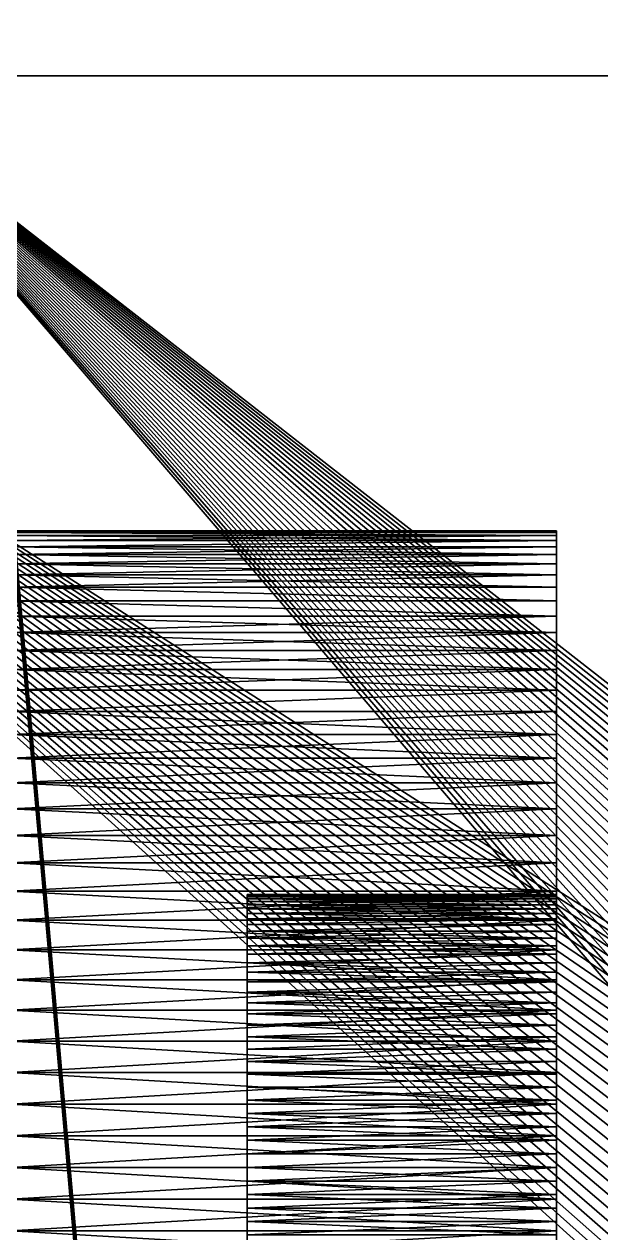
# Model space of a CAD drawing. Header units: millimetres. Extents: x 0 to 520, y -2 to 382.
# Drawn here: x 24.07 to 27.24, y 315.64 to 322.28 of the extents above; entities that cross this region are included whole.
import ezdxf

# ---------------------------------------------------------------- set-up
doc = ezdxf.new("R2010")
doc.units = ezdxf.units.MM

msp = doc.modelspace()

# ---------------------------------------------------------------- linework, layer by layer
at = {"layer": 'BRASS', "color": 52}
for points in [[(509.2, 369.2, 103), (10.8, 369.2, 103), (10.8, 10.8, 103)], [(509.2, 369.2, 103), (10.8, 10.8, 103), (509.2, 10.8, 103)], [(38.264, 311.0606, 86), (20.5, 359.5, 86), (38.3153, 310.9963, 86)], [(38.2095, 311.1223, 86), (20.5, 359.5, 86), (38.264, 311.0606, 86)], [(38.1521, 311.1812, 86), (20.5, 359.5, 86), (38.2095, 311.1223, 86)], [(38.0918, 311.2371, 86), (20.5, 359.5, 86), (38.1521, 311.1812, 86)], [(38.0288, 311.29, 86), (20.5, 359.5, 86), (38.0918, 311.2371, 86)], [(37.9632, 311.3397, 86), (20.5, 359.5, 86), (38.0288, 311.29, 86)], [(37.8952, 311.386, 86), (20.5, 359.5, 86), (37.9632, 311.3397, 86)], [(37.825, 311.4289, 86), (20.5, 359.5, 86), (37.8952, 311.386, 86)], [(37.7527, 311.4683, 86), (20.5, 359.5, 86), (37.825, 311.4289, 86)], [(37.6786, 311.504, 86), (20.5, 359.5, 86), (37.7527, 311.4683, 86)], [(37.6028, 311.5359, 86), (20.5, 359.5, 86), (37.6786, 311.504, 86)], [(37.5255, 311.5641, 86), (20.5, 359.5, 86), (37.6028, 311.5359, 86)], [(35.3827, 190.3269, 86), (20.5, 359.5, 86), (35.3827, 309.6731, 86)], [(37.4469, 311.5883, 86), (20.5, 359.5, 86), (37.5255, 311.5641, 86)], [(37.3672, 311.6086, 86), (20.5, 359.5, 86), (37.4469, 311.5883, 86)], [(37.2865, 311.6249, 86), (20.5, 359.5, 86), (37.3672, 311.6086, 86)], [(37.2052, 311.6372, 86), (20.5, 359.5, 86), (37.2865, 311.6249, 86)], [(37.1233, 311.6454, 86), (20.5, 359.5, 86), (37.2052, 311.6372, 86)], [(37.0411, 311.6495, 86), (20.5, 359.5, 86), (37.1233, 311.6454, 86)], [(36.9589, 311.6495, 86), (20.5, 359.5, 86), (37.0411, 311.6495, 86)], [(36.8767, 311.6454, 86), (20.5, 359.5, 86), (36.9589, 311.6495, 86)], [(36.7948, 311.6372, 86), (20.5, 359.5, 86), (36.8767, 311.6454, 86)], [(35.3684, 190.2459, 86), (20.5, 359.5, 86), (35.3827, 190.3269, 86)], [(36.7135, 311.6249, 86), (20.5, 359.5, 86), (36.7948, 311.6372, 86)], [(35.3582, 190.1643, 86), (20.5, 359.5, 86), (35.3684, 190.2459, 86)], [(36.6328, 311.6086, 86), (20.5, 359.5, 86), (36.7135, 311.6249, 86)], [(35.3521, 190.0822, 86), (20.5, 359.5, 86), (35.3582, 190.1643, 86)], [(36.5531, 311.5883, 86), (20.5, 359.5, 86), (36.6328, 311.6086, 86)], [(36.4745, 311.5641, 86), (20.5, 359.5, 86), (36.5531, 311.5883, 86)], [(36.3972, 311.5359, 86), (20.5, 359.5, 86), (36.4745, 311.5641, 86)], [(36.3214, 311.504, 86), (20.5, 359.5, 86), (36.3972, 311.5359, 86)], [(36.2473, 311.4683, 86), (20.5, 359.5, 86), (36.3214, 311.504, 86)], [(36.175, 311.4289, 86), (20.5, 359.5, 86), (36.2473, 311.4683, 86)], [(36.1048, 311.386, 86), (20.5, 359.5, 86), (36.175, 311.4289, 86)], [(36.0368, 311.3397, 86), (20.5, 359.5, 86), (36.1048, 311.386, 86)], [(35.9712, 311.29, 86), (20.5, 359.5, 86), (36.0368, 311.3397, 86)], [(35.9082, 311.2371, 86), (20.5, 359.5, 86), (35.9712, 311.29, 86)], [(35.8479, 311.1812, 86), (20.5, 359.5, 86), (35.9082, 311.2371, 86)], [(35.7905, 311.1223, 86), (20.5, 359.5, 86), (35.8479, 311.1812, 86)], [(35.736, 311.0606, 86), (20.5, 359.5, 86), (35.7905, 311.1223, 86)], [(35.6847, 310.9963, 86), (20.5, 359.5, 86), (35.736, 311.0606, 86)], [(35.6367, 310.9295, 86), (20.5, 359.5, 86), (35.6847, 310.9963, 86)], [(35.5921, 310.8604, 86), (20.5, 359.5, 86), (35.6367, 310.9295, 86)], [(35.5509, 310.7891, 86), (20.5, 359.5, 86), (35.5921, 310.8604, 86)], [(35.5134, 310.7159, 86), (20.5, 359.5, 86), (35.5509, 310.7891, 86)], [(35.4796, 310.6409, 86), (20.5, 359.5, 86), (35.5134, 310.7159, 86)], [(35.4495, 310.5643, 86), (20.5, 359.5, 86), (35.4796, 310.6409, 86)], [(35.4233, 310.4863, 86), (20.5, 359.5, 86), (35.4495, 310.5643, 86)], [(35.401, 310.4071, 86), (20.5, 359.5, 86), (35.4233, 310.4863, 86)], [(35.3827, 310.3269, 86), (20.5, 359.5, 86), (35.401, 310.4071, 86)], [(35.3684, 310.2459, 86), (20.5, 359.5, 86), (35.3827, 310.3269, 86)], [(35.3582, 310.1643, 86), (20.5, 359.5, 86), (35.3684, 310.2459, 86)], [(35.3521, 310.0822, 86), (20.5, 359.5, 86), (35.3582, 310.1643, 86)], [(35.35, 310, 86), (20.5, 359.5, 86), (35.3521, 310.0822, 86)], [(35.3521, 309.9178, 86), (20.5, 359.5, 86), (35.35, 310, 86)], [(35.3582, 309.8357, 86), (20.5, 359.5, 86), (35.3521, 309.9178, 86)], [(35.3684, 309.7541, 86), (20.5, 359.5, 86), (35.3582, 309.8357, 86)], [(35.3827, 309.6731, 86), (20.5, 359.5, 86), (35.3684, 309.7541, 86)], [(20.5, 359.5, 86), (183.401, 343.4071, 86), (38.3153, 310.9963, 86)], [(20.5, 20.5, 86), (20.5, 359.5, 86), (35.35, 190, 86)], [(35.35, 190, 86), (20.5, 359.5, 86), (35.3521, 190.0822, 86)]]:
    msp.add_3dface(points, dxfattribs=at)
at = {"layer": 'STEEL', "color": 8}
for points in [[(48, 322, 86), (23, 322, 83), (20, 322, 86)], [(33.2507, 310.0561, 86), (20, 322, 86), (20, 298, 86)], [(33.2563, 310.1681, 86), (20, 322, 86), (33.2507, 310.0561, 86)], [(33.2675, 310.2798, 86), (20, 322, 86), (33.2563, 310.1681, 86)], [(33.2842, 310.3907, 86), (20, 322, 86), (33.2675, 310.2798, 86)], [(33.3064, 310.5007, 86), (20, 322, 86), (33.2842, 310.3907, 86)], [(33.3341, 310.6094, 86), (20, 322, 86), (33.3064, 310.5007, 86)], [(33.3672, 310.7166, 86), (20, 322, 86), (33.3341, 310.6094, 86)], [(33.4055, 310.822, 86), (20, 322, 86), (33.3672, 310.7166, 86)], [(33.4491, 310.9254, 86), (20, 322, 86), (33.4055, 310.822, 86)], [(33.4978, 311.0265, 86), (20, 322, 86), (33.4491, 310.9254, 86)], [(33.5514, 311.125, 86), (20, 322, 86), (33.4978, 311.0265, 86)], [(33.6099, 311.2207, 86), (20, 322, 86), (33.5514, 311.125, 86)], [(33.6731, 311.3134, 86), (20, 322, 86), (33.6099, 311.2207, 86)], [(33.7409, 311.4029, 86), (20, 322, 86), (33.6731, 311.3134, 86)], [(33.813, 311.4888, 86), (20, 322, 86), (33.7409, 311.4029, 86)], [(33.8893, 311.571, 86), (20, 322, 86), (33.813, 311.4888, 86)], [(33.9696, 311.6494, 86), (20, 322, 86), (33.8893, 311.571, 86)], [(34.0537, 311.7236, 86), (20, 322, 86), (33.9696, 311.6494, 86)], [(34.1414, 311.7935, 86), (20, 322, 86), (34.0537, 311.7236, 86)], [(34.2325, 311.859, 86), (20, 322, 86), (34.1414, 311.7935, 86)], [(34.3268, 311.9199, 86), (20, 322, 86), (34.2325, 311.859, 86)], [(34.4239, 311.976, 86), (20, 322, 86), (34.3268, 311.9199, 86)], [(34.5238, 312.0272, 86), (20, 322, 86), (34.4239, 311.976, 86)], [(34.626, 312.0733, 86), (20, 322, 86), (34.5238, 312.0272, 86)], [(34.7305, 312.1143, 86), (20, 322, 86), (34.626, 312.0733, 86)], [(34.8368, 312.15, 86), (20, 322, 86), (34.7305, 312.1143, 86)], [(34.9448, 312.1804, 86), (20, 322, 86), (34.8368, 312.15, 86)], [(35.0542, 312.2054, 86), (20, 322, 86), (34.9448, 312.1804, 86)], [(35.1647, 312.2249, 86), (20, 322, 86), (35.0542, 312.2054, 86)], [(35.276, 312.2388, 86), (20, 322, 86), (35.1647, 312.2249, 86)], [(48, 322, 86), (20, 322, 86), (35.276, 312.2388, 86)], [(48, 322, 86), (48, 322, 83), (23, 322, 83)], [(33.2507, 310.0561, 83), (23, 322, 83), (33.2563, 310.1681, 83)], [(23, 298, 83), (23, 322, 83), (33.2507, 310.0561, 83)], [(33.6099, 311.2207, 83), (23, 322, 83), (33.6731, 311.3134, 83)], [(33.5514, 311.125, 83), (23, 322, 83), (33.6099, 311.2207, 83)], [(33.4978, 311.0265, 83), (23, 322, 83), (33.5514, 311.125, 83)], [(33.4491, 310.9254, 83), (23, 322, 83), (33.4978, 311.0265, 83)], [(33.4055, 310.822, 83), (23, 322, 83), (33.4491, 310.9254, 83)], [(33.3672, 310.7166, 83), (23, 322, 83), (33.4055, 310.822, 83)], [(33.3341, 310.6094, 83), (23, 322, 83), (33.3672, 310.7166, 83)], [(33.3064, 310.5007, 83), (23, 322, 83), (33.3341, 310.6094, 83)], [(33.2842, 310.3907, 83), (23, 322, 83), (33.3064, 310.5007, 83)], [(33.2675, 310.2798, 83), (23, 322, 83), (33.2842, 310.3907, 83)], [(33.2563, 310.1681, 83), (23, 322, 83), (33.2675, 310.2798, 83)], [(23, 322, 83), (33.7409, 311.4029, 83), (33.6731, 311.3134, 83)], [(23, 322, 83), (33.813, 311.4888, 83), (33.7409, 311.4029, 83)], [(23, 322, 83), (33.8893, 311.571, 83), (33.813, 311.4888, 83)], [(23, 322, 83), (33.9696, 311.6494, 83), (33.8893, 311.571, 83)], [(23, 322, 83), (34.0537, 311.7236, 83), (33.9696, 311.6494, 83)], [(23, 322, 83), (34.1414, 311.7935, 83), (34.0537, 311.7236, 83)], [(23, 322, 83), (34.2325, 311.859, 83), (34.1414, 311.7935, 83)], [(23, 322, 83), (34.3268, 311.9199, 83), (34.2325, 311.859, 83)], [(23, 322, 83), (34.4239, 311.976, 83), (34.3268, 311.9199, 83)], [(23, 322, 83), (34.5238, 312.0272, 83), (34.4239, 311.976, 83)], [(23, 322, 83), (34.626, 312.0733, 83), (34.5238, 312.0272, 83)], [(23, 322, 83), (34.7305, 312.1143, 83), (34.626, 312.0733, 83)], [(23, 322, 83), (34.8368, 312.15, 83), (34.7305, 312.1143, 83)], [(23, 322, 83), (34.9448, 312.1804, 83), (34.8368, 312.15, 83)], [(23, 322, 83), (35.0542, 312.2054, 83), (34.9448, 312.1804, 83)], [(23, 322, 83), (35.1647, 312.2249, 83), (35.0542, 312.2054, 83)], [(23, 322, 83), (35.276, 312.2388, 83), (35.1647, 312.2249, 83)], [(23, 322, 83), (35.3878, 312.2472, 83), (35.276, 312.2388, 83)], [(23, 322, 83), (35.5, 312.25, 83), (35.3878, 312.2472, 83)], [(23, 322, 83), (48, 322, 83), (35.5, 312.25, 83)], [(27, 319.4902, 71.7384), (24, 319.4902, 71.7384), (24, 319.4989, 71.9127)], [(27, 319.4989, 71.9127), (27, 319.4902, 71.7384), (24, 319.4989, 71.9127)], [(27, 319.4989, 72.0873), (24, 319.4989, 71.9127), (24, 319.4989, 72.0873)], [(27, 319.4989, 72.0873), (27, 319.4989, 71.9127), (24, 319.4989, 71.9127)], [(27, 319.4902, 72.2616), (24, 319.4989, 72.0873), (24, 319.4902, 72.2616)], [(27, 319.4902, 72.2616), (27, 319.4989, 72.0873), (24, 319.4989, 72.0873)], [(27, 319.4728, 71.5648), (24, 319.4728, 71.5648), (24, 319.4902, 71.7384)], [(27, 319.4902, 71.7384), (27, 319.4728, 71.5648), (24, 319.4902, 71.7384)], [(27, 319.4728, 72.4352), (24, 319.4902, 72.2616), (24, 319.4728, 72.4352)], [(27, 319.4728, 72.4352), (27, 319.4902, 72.2616), (24, 319.4902, 72.2616)], [(27, 317.4995, 71.9626), (27, 319.4902, 71.7384), (27, 319.4989, 71.9127)], [(27, 317.4995, 71.9626), (27, 319.4989, 71.9127), (27, 319.4989, 72.0873)], [(27, 317.4995, 72.0374), (27, 317.4995, 71.9626), (27, 319.4989, 72.0873)], [(27, 317.4958, 72.1121), (27, 317.4995, 72.0374), (27, 319.4989, 72.0873)], [(27, 317.4958, 72.1121), (27, 319.4989, 72.0873), (27, 319.4902, 72.2616)], [(27, 317.4958, 71.8879), (27, 319.4728, 71.5648), (27, 319.4902, 71.7384)], [(27, 317.4995, 71.9626), (27, 317.4958, 71.8879), (27, 319.4902, 71.7384)], [(27, 317.4884, 72.1865), (27, 317.4958, 72.1121), (27, 319.4902, 72.2616)], [(27, 317.4884, 72.1865), (27, 319.4902, 72.2616), (27, 319.4728, 72.4352)], [(27, 319.4728, 71.5648), (24, 319.4468, 71.3922), (24, 319.4728, 71.5648)], [(27, 319.4728, 71.5648), (27, 319.4468, 71.3922), (24, 319.4468, 71.3922)], [(27, 319.4468, 72.6078), (24, 319.4728, 72.4352), (24, 319.4468, 72.6078)], [(27, 319.4468, 72.6078), (27, 319.4728, 72.4352), (24, 319.4728, 72.4352)], [(27, 319.4468, 71.3922), (27, 319.4122, 71.2212), (24, 319.4122, 71.2212)], [(27, 319.4468, 71.3922), (24, 319.4122, 71.2212), (24, 319.4468, 71.3922)], [(27, 319.4468, 72.6078), (24, 319.4468, 72.6078), (24, 319.4122, 72.7788)], [(27, 319.4122, 72.7788), (27, 319.4468, 72.6078), (24, 319.4122, 72.7788)], [(27, 317.4884, 71.8135), (27, 319.4468, 71.3922), (27, 319.4728, 71.5648)], [(27, 317.4958, 71.8879), (27, 317.4884, 71.8135), (27, 319.4728, 71.5648)], [(27, 317.4772, 72.2605), (27, 317.4884, 72.1865), (27, 319.4728, 72.4352)], [(27, 317.4772, 72.2605), (27, 319.4728, 72.4352), (27, 319.4468, 72.6078)], [(27, 317.4624, 71.6662), (27, 319.4122, 71.2212), (27, 319.4468, 71.3922)], [(27, 317.4772, 71.7395), (27, 317.4624, 71.6662), (27, 319.4468, 71.3922)], [(27, 317.4884, 71.8135), (27, 317.4772, 71.7395), (27, 319.4468, 71.3922)], [(27, 317.4624, 72.3338), (27, 317.4772, 72.2605), (27, 319.4468, 72.6078)], [(27, 317.4624, 72.3338), (27, 319.4468, 72.6078), (27, 319.4122, 72.7788)], [(27, 319.4122, 71.2212), (27, 319.3692, 71.0521), (24, 319.3692, 71.0521)], [(27, 319.4122, 71.2212), (24, 319.3692, 71.0521), (24, 319.4122, 71.2212)], [(27, 319.3692, 72.9479), (24, 319.4122, 72.7788), (24, 319.3692, 72.9479)], [(27, 319.3692, 72.9479), (27, 319.4122, 72.7788), (24, 319.4122, 72.7788)], [(27, 319.3692, 71.0521), (27, 319.3177, 70.8853), (24, 319.3177, 70.8853)], [(27, 319.3692, 71.0521), (24, 319.3177, 70.8853), (24, 319.3692, 71.0521)], [(27, 319.3177, 73.1147), (24, 319.3692, 72.9479), (24, 319.3177, 73.1147)], [(27, 319.3177, 73.1147), (27, 319.3692, 72.9479), (24, 319.3692, 72.9479)], [(27, 317.4624, 71.6662), (27, 319.3692, 71.0521), (27, 319.4122, 71.2212)], [(27, 317.4439, 72.4063), (27, 317.4624, 72.3338), (27, 319.4122, 72.7788)], [(27, 317.4439, 72.4063), (27, 319.4122, 72.7788), (27, 319.3692, 72.9479)], [(27, 317.4439, 71.5937), (27, 319.3177, 70.8853), (27, 319.3692, 71.0521)], [(27, 317.4624, 71.6662), (27, 317.4439, 71.5937), (27, 319.3692, 71.0521)], [(27, 317.4219, 72.4777), (27, 319.3692, 72.9479), (27, 319.3177, 73.1147)], [(27, 317.4219, 72.4777), (27, 317.4439, 72.4063), (27, 319.3692, 72.9479)], [(27, 319.3177, 70.8853), (27, 319.2581, 70.7213), (24, 319.2581, 70.7213)], [(27, 319.3177, 70.8853), (24, 319.2581, 70.7213), (24, 319.3177, 70.8853)], [(27, 319.2581, 73.2787), (24, 319.3177, 73.1147), (24, 319.2581, 73.2787)], [(27, 319.2581, 73.2787), (27, 319.3177, 73.1147), (24, 319.3177, 73.1147)], [(27, 317.3963, 71.452), (27, 319.2581, 70.7213), (27, 319.3177, 70.8853)], [(27, 317.4219, 71.5223), (27, 317.3963, 71.452), (27, 319.3177, 70.8853)], [(27, 317.4439, 71.5937), (27, 317.4219, 71.5223), (27, 319.3177, 70.8853)], [(27, 317.3963, 72.548), (27, 319.3177, 73.1147), (27, 319.2581, 73.2787)], [(27, 317.3963, 72.548), (27, 317.4219, 72.4777), (27, 319.3177, 73.1147)], [(27, 319.2581, 70.7213), (24, 319.1903, 70.5605), (24, 319.2581, 70.7213)], [(27, 319.2581, 70.7213), (27, 319.1903, 70.5605), (24, 319.1903, 70.5605)], [(27, 319.1903, 73.4395), (24, 319.2581, 73.2787), (24, 319.1903, 73.4395)], [(27, 319.1903, 73.4395), (27, 319.2581, 73.2787), (24, 319.2581, 73.2787)], [(27, 317.3673, 71.3831), (27, 319.1903, 70.5605), (27, 319.2581, 70.7213)], [(27, 317.3963, 71.452), (27, 317.3673, 71.3831), (27, 319.2581, 70.7213)], [(27, 317.3673, 72.6169), (27, 319.2581, 73.2787), (27, 319.1903, 73.4395)], [(27, 317.3673, 72.6169), (27, 317.3963, 72.548), (27, 319.2581, 73.2787)], [(27, 319.1146, 70.4033), (24, 319.1146, 70.4033), (24, 319.1903, 70.5605)], [(27, 319.1903, 70.5605), (27, 319.1146, 70.4033), (24, 319.1903, 70.5605)], [(27, 319.1146, 73.5967), (24, 319.1903, 73.4395), (24, 319.1146, 73.5967)], [(27, 319.1146, 73.5967), (27, 319.1903, 73.4395), (24, 319.1903, 73.4395)], [(27, 317.3348, 71.3157), (27, 319.1146, 70.4033), (27, 319.1903, 70.5605)], [(27, 317.3673, 71.3831), (27, 317.3348, 71.3157), (27, 319.1903, 70.5605)], [(27, 317.3348, 72.6843), (27, 319.1903, 73.4395), (27, 319.1146, 73.5967)], [(27, 317.3348, 72.6843), (27, 317.3673, 72.6169), (27, 319.1903, 73.4395)], [(27, 319.0311, 70.25), (24, 319.0311, 70.25), (24, 319.1146, 70.4033)], [(27, 319.1146, 70.4033), (27, 319.0311, 70.25), (24, 319.1146, 70.4033)], [(27, 319.0311, 73.75), (24, 319.1146, 73.5967), (24, 319.0311, 73.75)], [(27, 319.0311, 73.75), (27, 319.1146, 73.5967), (24, 319.1146, 73.5967)], [(27, 317.3348, 71.3157), (27, 319.0311, 70.25), (27, 319.1146, 70.4033)], [(27, 317.299, 72.75), (27, 319.1146, 73.5967), (27, 319.0311, 73.75)], [(27, 317.299, 72.75), (27, 317.3348, 72.6843), (27, 319.1146, 73.5967)], [(27, 319.0311, 70.25), (24, 318.9401, 70.1011), (24, 319.0311, 70.25)], [(27, 319.0311, 70.25), (27, 318.9401, 70.1011), (24, 318.9401, 70.1011)], [(27, 318.9401, 73.8989), (24, 319.0311, 73.75), (24, 318.9401, 73.8989)], [(27, 318.9401, 73.8989), (27, 319.0311, 73.75), (24, 319.0311, 73.75)], [(27, 317.26, 71.1862), (27, 318.9401, 70.1011), (27, 319.0311, 70.25)], [(27, 317.299, 71.25), (27, 317.26, 71.1862), (27, 319.0311, 70.25)], [(27, 317.3348, 71.3157), (27, 317.299, 71.25), (27, 319.0311, 70.25)], [(27, 317.26, 72.8138), (27, 319.0311, 73.75), (27, 318.9401, 73.8989)], [(27, 317.26, 72.8138), (27, 317.299, 72.75), (27, 319.0311, 73.75)], [(27, 318.9401, 70.1011), (24, 318.8418, 69.9569), (24, 318.9401, 70.1011)], [(27, 318.9401, 70.1011), (27, 318.8418, 69.9569), (24, 318.8418, 69.9569)], [(27, 318.8418, 74.0431), (24, 318.9401, 73.8989), (24, 318.8418, 74.0431)], [(27, 318.8418, 74.0431), (27, 318.9401, 73.8989), (24, 318.9401, 73.8989)], [(27, 317.26, 71.1862), (27, 318.8418, 69.9569), (27, 318.9401, 70.1011)], [(27, 317.2179, 72.8756), (27, 318.9401, 73.8989), (27, 318.8418, 74.0431)], [(27, 317.2179, 72.8756), (27, 317.26, 72.8138), (27, 318.9401, 73.8989)], [(27, 318.7364, 69.8178), (24, 318.7364, 69.8178), (24, 318.8418, 69.9569)], [(27, 318.8418, 69.9569), (27, 318.7364, 69.8178), (24, 318.8418, 69.9569)], [(27, 318.8418, 74.0431), (24, 318.8418, 74.0431), (24, 318.7364, 74.1822)], [(27, 318.7364, 74.1822), (27, 318.8418, 74.0431), (24, 318.7364, 74.1822)], [(27, 317.1727, 71.0648), (27, 318.7364, 69.8178), (27, 318.8418, 69.9569)], [(27, 317.2179, 71.1244), (27, 317.1727, 71.0648), (27, 318.8418, 69.9569)], [(27, 317.26, 71.1862), (27, 317.2179, 71.1244), (27, 318.8418, 69.9569)], [(27, 317.1727, 72.9352), (27, 318.8418, 74.0431), (27, 318.7364, 74.1822)], [(27, 317.1727, 72.9352), (27, 317.2179, 72.8756), (27, 318.8418, 74.0431)], [(27, 318.7364, 69.8178), (24, 318.6242, 69.6841), (24, 318.7364, 69.8178)], [(27, 318.7364, 69.8178), (27, 318.6242, 69.6841), (24, 318.6242, 69.6841)], [(27, 318.6242, 74.3159), (24, 318.7364, 74.1822), (24, 318.6242, 74.3159)], [(27, 318.6242, 74.3159), (27, 318.7364, 74.1822), (24, 318.7364, 74.1822)], [(27, 317.1727, 71.0648), (27, 318.6242, 69.6841), (27, 318.7364, 69.8178)], [(27, 317.1247, 72.9925), (27, 318.7364, 74.1822), (27, 318.6242, 74.3159)], [(27, 317.1247, 72.9925), (27, 317.1727, 72.9352), (27, 318.7364, 74.1822)], [(27, 318.6242, 69.6841), (24, 318.5055, 69.5562), (24, 318.6242, 69.6841)], [(27, 318.6242, 69.6841), (27, 318.5055, 69.5562), (24, 318.5055, 69.5562)], [(27, 318.6242, 74.3159), (24, 318.6242, 74.3159), (24, 318.5055, 74.4438)], [(27, 318.5055, 74.4438), (27, 318.6242, 74.3159), (24, 318.5055, 74.4438)], [(27, 317.0738, 70.9526), (27, 318.5055, 69.5562), (27, 318.6242, 69.6841)], [(27, 317.1247, 71.0075), (27, 317.0738, 70.9526), (27, 318.6242, 69.6841)], [(27, 317.1727, 71.0648), (27, 317.1247, 71.0075), (27, 318.6242, 69.6841)], [(27, 317.0738, 73.0474), (27, 318.6242, 74.3159), (27, 318.5055, 74.4438)], [(27, 317.0738, 73.0474), (27, 317.1247, 72.9925), (27, 318.6242, 74.3159)], [(27, 318.5055, 69.5562), (24, 318.3806, 69.4343), (24, 318.5055, 69.5562)], [(27, 318.5055, 69.5562), (27, 318.3806, 69.4343), (24, 318.3806, 69.4343)], [(27, 318.3806, 74.5657), (24, 318.5055, 74.4438), (24, 318.3806, 74.5657)], [(27, 318.3806, 74.5657), (27, 318.5055, 74.4438), (24, 318.5055, 74.4438)], [(27, 317.0203, 70.9004), (27, 318.5055, 69.5562), (27, 317.0738, 70.9526)], [(27, 317.0203, 70.9004), (27, 318.3806, 69.4343), (27, 318.5055, 69.5562)], [(27, 317.0203, 73.0996), (27, 317.0738, 73.0474), (27, 318.5055, 74.4438)], [(27, 318.3806, 74.5657), (27, 317.0203, 73.0996), (27, 318.5055, 74.4438)], [(27, 318.3806, 69.4343), (24, 318.2498, 69.3188), (24, 318.3806, 69.4343)], [(27, 318.3806, 69.4343), (27, 318.2498, 69.3188), (24, 318.2498, 69.3188)], [(27, 318.2498, 74.6812), (27, 318.3806, 74.5657), (24, 318.3806, 74.5657)], [(27, 318.2498, 74.6812), (24, 318.3806, 74.5657), (24, 318.2498, 74.6812)], [(27, 316.9642, 70.8509), (27, 318.3806, 69.4343), (27, 317.0203, 70.9004)], [(27, 316.9642, 70.8509), (27, 318.2498, 69.3188), (27, 318.3806, 69.4343)], [(27, 318.3806, 74.5657), (27, 316.9642, 73.1491), (27, 317.0203, 73.0996)], [(27, 318.2498, 74.6812), (27, 316.9642, 73.1491), (27, 318.3806, 74.5657)], [(27, 318.2498, 69.3188), (24, 318.1133, 69.21), (24, 318.2498, 69.3188)], [(27, 318.2498, 69.3188), (27, 318.1133, 69.21), (24, 318.1133, 69.21)], [(27, 318.1133, 74.79), (27, 318.2498, 74.6812), (24, 318.2498, 74.6812)], [(27, 318.1133, 74.79), (24, 318.2498, 74.6812), (24, 318.1133, 74.79)], [(27, 316.9057, 70.8043), (27, 318.2498, 69.3188), (27, 316.9642, 70.8509)], [(27, 316.9057, 70.8043), (27, 318.1133, 69.21), (27, 318.2498, 69.3188)], [(27, 318.1133, 74.79), (27, 316.9642, 73.1491), (27, 318.2498, 74.6812)], [(27, 318.1133, 69.21), (24, 317.9716, 69.1082), (24, 318.1133, 69.21)], [(27, 318.1133, 69.21), (27, 317.9716, 69.1082), (24, 317.9716, 69.1082)], [(27, 317.9716, 74.8918), (27, 318.1133, 74.79), (24, 318.1133, 74.79)], [(27, 317.9716, 74.8918), (24, 318.1133, 74.79), (24, 317.9716, 74.8918)], [(27, 316.845, 70.7606), (27, 318.1133, 69.21), (27, 316.9057, 70.8043)], [(27, 316.845, 70.7606), (27, 317.9716, 69.1082), (27, 318.1133, 69.21)], [(27, 318.1133, 74.79), (27, 316.9057, 73.1957), (27, 316.9642, 73.1491)], [(27, 318.1133, 74.79), (27, 316.845, 73.2394), (27, 316.9057, 73.1957)], [(27, 317.9716, 74.8918), (27, 316.845, 73.2394), (27, 318.1133, 74.79)], [(27, 317.9716, 69.1082), (24, 317.825, 69.0135), (24, 317.9716, 69.1082)], [(27, 317.9716, 69.1082), (27, 317.825, 69.0135), (24, 317.825, 69.0135)], [(27, 317.825, 74.9865), (27, 317.9716, 74.8918), (24, 317.9716, 74.8918)], [(27, 317.825, 74.9865), (24, 317.9716, 74.8918), (24, 317.825, 74.9865)], [(27, 316.7822, 70.7201), (27, 317.9716, 69.1082), (27, 316.845, 70.7606)], [(27, 316.7822, 70.7201), (27, 317.825, 69.0135), (27, 317.9716, 69.1082)], [(27, 317.825, 74.9865), (27, 316.845, 73.2394), (27, 317.9716, 74.8918)], [(27, 317.825, 69.0135), (27, 317.6739, 68.9262), (24, 317.6739, 68.9262)], [(27, 317.825, 69.0135), (24, 317.6739, 68.9262), (24, 317.825, 69.0135)], [(27, 317.6739, 75.0738), (27, 317.825, 74.9865), (24, 317.825, 74.9865)], [(27, 317.6739, 75.0738), (24, 317.825, 74.9865), (24, 317.6739, 75.0738)], [(27, 316.7174, 70.6827), (27, 317.825, 69.0135), (27, 316.7822, 70.7201)], [(27, 316.7174, 70.6827), (27, 317.6739, 68.9262), (27, 317.825, 69.0135)], [(27, 317.825, 74.9865), (27, 316.7822, 73.2799), (27, 316.845, 73.2394)], [(27, 317.6739, 75.0738), (27, 316.7822, 73.2799), (27, 317.825, 74.9865)], [(27, 317.6739, 68.9262), (27, 317.5186, 68.8466), (24, 317.5186, 68.8466)], [(27, 317.6739, 68.9262), (24, 317.5186, 68.8466), (24, 317.6739, 68.9262)], [(27, 317.5186, 75.1534), (27, 317.6739, 75.0738), (24, 317.6739, 75.0738)], [(27, 317.5186, 75.1534), (24, 317.6739, 75.0738), (24, 317.5186, 75.1534)], [(27, 316.6508, 70.6485), (27, 317.6739, 68.9262), (27, 316.7174, 70.6827)], [(27, 316.6508, 70.6485), (27, 317.5186, 68.8466), (27, 317.6739, 68.9262)], [(27, 317.6739, 75.0738), (27, 316.7174, 73.3173), (27, 316.7822, 73.2799)], [(27, 317.5186, 75.1534), (27, 316.7174, 73.3173), (27, 317.6739, 75.0738)], [(27, 317.5186, 68.8466), (27, 317.3595, 68.7748), (24, 317.3595, 68.7748)], [(27, 317.5186, 68.8466), (24, 317.3595, 68.7748), (24, 317.5186, 68.8466)], [(27, 317.3595, 75.2252), (27, 317.5186, 75.1534), (24, 317.5186, 75.1534)], [(27, 317.3595, 75.2252), (24, 317.5186, 75.1534), (24, 317.3595, 75.2252)], [(25.3, 317.4958, 71.8879), (27, 317.4995, 71.9626), (25.3, 317.4995, 71.9626)], [(27, 317.4958, 71.8879), (27, 317.4995, 71.9626), (25.3, 317.4958, 71.8879)], [(25.3, 317.4995, 71.9626), (27, 317.4995, 72.0374), (25.3, 317.4995, 72.0374)], [(27, 317.4995, 71.9626), (27, 317.4995, 72.0374), (25.3, 317.4995, 71.9626)], [(25.3, 317.4995, 72.0374), (27, 317.4958, 72.1121), (25.3, 317.4958, 72.1121)], [(27, 317.4995, 72.0374), (27, 317.4958, 72.1121), (25.3, 317.4995, 72.0374)], [(25.3, 317.4995, 72.0374), (25.3, 317.4958, 71.8879), (25.3, 317.4995, 71.9626)], [(25.3, 317.4884, 72.1865), (25.3, 317.4995, 72.0374), (25.3, 317.4958, 72.1121)], [(25.3, 317.1727, 72.9352), (25.3, 317.4995, 72.0374), (25.3, 317.4884, 72.1865)], [(25.3, 317.0203, 73.0996), (25.3, 317.4995, 72.0374), (25.3, 317.1727, 72.9352)], [(25.3, 316.9057, 73.1957), (25.3, 317.4995, 72.0374), (25.3, 317.0203, 73.0996)], [(25.3, 316.9057, 73.1957), (25.3, 317.4958, 71.8879), (25.3, 317.4995, 72.0374)], [(27, 316.5827, 70.6178), (27, 317.3595, 68.7748), (27, 317.5186, 68.8466)], [(27, 316.5827, 70.6178), (27, 317.5186, 68.8466), (27, 316.6508, 70.6485)], [(27, 317.5186, 75.1534), (27, 316.6508, 73.3515), (27, 316.7174, 73.3173)], [(27, 317.3595, 75.2252), (27, 316.6508, 73.3515), (27, 317.5186, 75.1534)], [(25.3, 317.4884, 71.8135), (27, 317.4958, 71.8879), (25.3, 317.4958, 71.8879)], [(27, 317.4884, 71.8135), (27, 317.4958, 71.8879), (25.3, 317.4884, 71.8135)], [(25.3, 317.4958, 72.1121), (27, 317.4884, 72.1865), (25.3, 317.4884, 72.1865)], [(27, 317.4958, 72.1121), (27, 317.4884, 72.1865), (25.3, 317.4958, 72.1121)], [(25.3, 316.9057, 73.1957), (25.3, 317.4884, 71.8135), (25.3, 317.4958, 71.8879)], [(25.3, 317.4772, 71.7395), (27, 317.4884, 71.8135), (25.3, 317.4884, 71.8135)], [(27, 317.4772, 71.7395), (27, 317.4884, 71.8135), (25.3, 317.4772, 71.7395)], [(25.3, 317.4884, 72.1865), (27, 317.4772, 72.2605), (25.3, 317.4772, 72.2605)], [(27, 317.4884, 72.1865), (27, 317.4772, 72.2605), (25.3, 317.4884, 72.1865)], [(25.3, 317.4884, 71.8135), (25.3, 317.4439, 71.5937), (25.3, 317.4772, 71.7395)], [(25.3, 317.4884, 71.8135), (25.3, 317.4219, 71.5223), (25.3, 317.4439, 71.5937)], [(25.3, 317.4219, 72.4777), (25.3, 317.4884, 72.1865), (25.3, 317.4772, 72.2605)], [(25.3, 317.1727, 72.9352), (25.3, 317.4884, 72.1865), (25.3, 317.4219, 72.4777)], [(25.3, 316.845, 73.2394), (25.3, 317.4884, 71.8135), (25.3, 316.9057, 73.1957)], [(25.3, 316.845, 73.2394), (25.3, 317.4219, 71.5223), (25.3, 317.4884, 71.8135)], [(27, 317.4624, 71.6662), (27, 317.4772, 71.7395), (25.3, 317.4624, 71.6662)], [(25.3, 317.4624, 71.6662), (27, 317.4772, 71.7395), (25.3, 317.4772, 71.7395)], [(25.3, 317.4772, 72.2605), (27, 317.4624, 72.3338), (25.3, 317.4624, 72.3338)], [(27, 317.4772, 72.2605), (27, 317.4624, 72.3338), (25.3, 317.4772, 72.2605)], [(25.3, 317.4772, 71.7395), (25.3, 317.4439, 71.5937), (25.3, 317.4624, 71.6662)], [(25.3, 317.4219, 72.4777), (25.3, 317.4772, 72.2605), (25.3, 317.4624, 72.3338)], [(25.3, 317.4439, 71.5937), (27, 317.4439, 71.5937), (25.3, 317.4624, 71.6662)], [(27, 317.4439, 71.5937), (27, 317.4624, 71.6662), (25.3, 317.4624, 71.6662)], [(25.3, 317.4624, 72.3338), (27, 317.4439, 72.4063), (25.3, 317.4439, 72.4063)], [(27, 317.4624, 72.3338), (27, 317.4439, 72.4063), (25.3, 317.4624, 72.3338)], [(25.3, 317.4219, 72.4777), (25.3, 317.4624, 72.3338), (25.3, 317.4439, 72.4063)], [(27, 317.4219, 71.5223), (27, 317.4439, 71.5937), (25.3, 317.4219, 71.5223)], [(25.3, 317.4219, 71.5223), (27, 317.4439, 71.5937), (25.3, 317.4439, 71.5937)], [(25.3, 317.4439, 72.4063), (27, 317.4219, 72.4777), (25.3, 317.4219, 72.4777)], [(27, 317.4439, 72.4063), (27, 317.4219, 72.4777), (25.3, 317.4439, 72.4063)], [(25.3, 317.3963, 71.452), (27, 317.3963, 71.452), (25.3, 317.4219, 71.5223)], [(27, 317.3963, 71.452), (27, 317.4219, 71.5223), (25.3, 317.4219, 71.5223)], [(25.3, 317.4219, 72.4777), (27, 317.4219, 72.4777), (25.3, 317.3963, 72.548)], [(27, 317.4219, 72.4777), (27, 317.3963, 72.548), (25.3, 317.3963, 72.548)], [(25.3, 317.4219, 71.5223), (25.3, 317.3348, 71.3157), (25.3, 317.3963, 71.452)], [(25.3, 317.3673, 72.6169), (25.3, 317.4219, 72.4777), (25.3, 317.3963, 72.548)], [(25.3, 317.26, 72.8138), (25.3, 317.4219, 72.4777), (25.3, 317.3673, 72.6169)], [(25.3, 317.2179, 72.8756), (25.3, 317.4219, 72.4777), (25.3, 317.26, 72.8138)], [(25.3, 317.1727, 72.9352), (25.3, 317.4219, 72.4777), (25.3, 317.2179, 72.8756)], [(25.3, 316.845, 73.2394), (25.3, 317.3348, 71.3157), (25.3, 317.4219, 71.5223)], [(25.3, 317.3673, 71.3831), (27, 317.3963, 71.452), (25.3, 317.3963, 71.452)], [(27, 317.3673, 71.3831), (27, 317.3963, 71.452), (25.3, 317.3673, 71.3831)], [(25.3, 317.3963, 72.548), (27, 317.3673, 72.6169), (25.3, 317.3673, 72.6169)], [(27, 317.3963, 72.548), (27, 317.3673, 72.6169), (25.3, 317.3963, 72.548)], [(25.3, 317.3963, 71.452), (25.3, 317.3348, 71.3157), (25.3, 317.3673, 71.3831)], [(25.3, 317.3348, 71.3157), (27, 317.3673, 71.3831), (25.3, 317.3673, 71.3831)], [(27, 317.3348, 71.3157), (27, 317.3673, 71.3831), (25.3, 317.3348, 71.3157)], [(25.3, 317.3673, 72.6169), (27, 317.3673, 72.6169), (25.3, 317.3348, 72.6843)], [(27, 317.3673, 72.6169), (27, 317.3348, 72.6843), (25.3, 317.3348, 72.6843)], [(25.3, 317.26, 72.8138), (25.3, 317.3673, 72.6169), (25.3, 317.3348, 72.6843)], [(27, 317.3595, 68.7748), (27, 317.1971, 68.7111), (24, 317.1971, 68.7111)], [(27, 317.3595, 68.7748), (24, 317.1971, 68.7111), (24, 317.3595, 68.7748)], [(27, 317.1971, 75.2889), (27, 317.3595, 75.2252), (24, 317.3595, 75.2252)], [(27, 317.1971, 75.2889), (24, 317.3595, 75.2252), (24, 317.1971, 75.2889)], [(25.3, 317.299, 71.25), (27, 317.3348, 71.3157), (25.3, 317.3348, 71.3157)], [(27, 317.299, 71.25), (27, 317.3348, 71.3157), (25.3, 317.299, 71.25)], [(25.3, 317.3348, 72.6843), (27, 317.3348, 72.6843), (25.3, 317.299, 72.75)], [(27, 317.3348, 72.6843), (27, 317.299, 72.75), (25.3, 317.299, 72.75)], [(25.3, 317.3348, 71.3157), (25.3, 317.2179, 71.1244), (25.3, 317.26, 71.1862)], [(25.3, 317.3348, 71.3157), (25.3, 317.26, 71.1862), (25.3, 317.299, 71.25)], [(25.3, 317.26, 72.8138), (25.3, 317.3348, 72.6843), (25.3, 317.299, 72.75)], [(25.3, 316.845, 73.2394), (25.3, 317.2179, 71.1244), (25.3, 317.3348, 71.3157)], [(25.3, 317.26, 71.1862), (27, 317.299, 71.25), (25.3, 317.299, 71.25)], [(27, 317.26, 71.1862), (27, 317.299, 71.25), (25.3, 317.26, 71.1862)], [(25.3, 317.299, 72.75), (27, 317.26, 72.8138), (25.3, 317.26, 72.8138)], [(27, 317.299, 72.75), (27, 317.26, 72.8138), (25.3, 317.299, 72.75)], [(27, 316.513, 70.5905), (27, 317.1971, 68.7111), (27, 317.3595, 68.7748)], [(27, 316.513, 70.5905), (27, 317.3595, 68.7748), (27, 316.5827, 70.6178)], [(27, 317.3595, 75.2252), (27, 316.5827, 73.3822), (27, 316.6508, 73.3515)], [(27, 317.1971, 75.2889), (27, 316.5827, 73.3822), (27, 317.3595, 75.2252)], [(25.3, 317.2179, 71.1244), (27, 317.26, 71.1862), (25.3, 317.26, 71.1862)], [(27, 317.2179, 71.1244), (27, 317.26, 71.1862), (25.3, 317.2179, 71.1244)], [(25.3, 317.26, 72.8138), (27, 317.2179, 72.8756), (25.3, 317.2179, 72.8756)], [(27, 317.26, 72.8138), (27, 317.2179, 72.8756), (25.3, 317.26, 72.8138)], [(27, 317.1971, 68.7111), (27, 317.0316, 68.6555), (24, 317.0316, 68.6555)], [(27, 317.1971, 68.7111), (24, 317.0316, 68.6555), (24, 317.1971, 68.7111)], [(27, 317.0316, 75.3445), (27, 317.1971, 75.2889), (24, 317.1971, 75.2889)], [(27, 317.0316, 75.3445), (24, 317.1971, 75.2889), (24, 317.0316, 75.3445)], [(25.3, 317.1727, 71.0648), (27, 317.1727, 71.0648), (25.3, 317.2179, 71.1244)], [(27, 317.1727, 71.0648), (27, 317.2179, 71.1244), (25.3, 317.2179, 71.1244)], [(25.3, 317.2179, 72.8756), (27, 317.2179, 72.8756), (25.3, 317.1727, 72.9352)], [(27, 317.2179, 72.8756), (27, 317.1727, 72.9352), (25.3, 317.1727, 72.9352)], [(25.3, 317.2179, 71.1244), (25.3, 317.1247, 71.0075), (25.3, 317.1727, 71.0648)], [(25.3, 316.845, 73.2394), (25.3, 317.1247, 71.0075), (25.3, 317.2179, 71.1244)], [(25.3, 317.1247, 71.0075), (27, 317.1727, 71.0648), (25.3, 317.1727, 71.0648)], [(27, 317.1247, 71.0075), (27, 317.1727, 71.0648), (25.3, 317.1247, 71.0075)], [(25.3, 317.1727, 72.9352), (27, 317.1727, 72.9352), (25.3, 317.1247, 72.9925)], [(27, 317.1727, 72.9352), (27, 317.1247, 72.9925), (25.3, 317.1247, 72.9925)], [(25.3, 317.0738, 73.0474), (25.3, 317.1727, 72.9352), (25.3, 317.1247, 72.9925)], [(25.3, 317.0203, 73.0996), (25.3, 317.1727, 72.9352), (25.3, 317.0738, 73.0474)], [(27, 316.4421, 70.5666), (27, 317.0316, 68.6555), (27, 317.1971, 68.7111)], [(27, 316.4421, 70.5666), (27, 317.1971, 68.7111), (27, 316.513, 70.5905)], [(27, 317.1971, 75.2889), (27, 316.513, 73.4095), (27, 316.5827, 73.3822)], [(27, 317.0316, 75.3445), (27, 316.513, 73.4095), (27, 317.1971, 75.2889)], [(25.3, 317.0738, 70.9526), (27, 317.1247, 71.0075), (25.3, 317.1247, 71.0075)], [(27, 317.0738, 70.9526), (27, 317.1247, 71.0075), (25.3, 317.0738, 70.9526)], [(25.3, 317.1247, 72.9925), (27, 317.0738, 73.0474), (25.3, 317.0738, 73.0474)], [(27, 317.1247, 72.9925), (27, 317.0738, 73.0474), (25.3, 317.1247, 72.9925)], [(25.3, 316.845, 73.2394), (25.3, 317.0738, 70.9526), (25.3, 317.1247, 71.0075)], [(27, 317.0316, 68.6555), (27, 316.8637, 68.6082), (24, 316.8637, 68.6082)], [(27, 317.0316, 68.6555), (24, 316.8637, 68.6082), (24, 317.0316, 68.6555)], [(27, 316.8637, 75.3918), (27, 317.0316, 75.3445), (24, 317.0316, 75.3445)], [(27, 316.8637, 75.3918), (24, 317.0316, 75.3445), (24, 316.8637, 75.3918)], [(25.3, 317.0203, 70.9004), (27, 317.0738, 70.9526), (25.3, 317.0738, 70.9526)], [(27, 317.0203, 70.9004), (27, 317.0738, 70.9526), (25.3, 317.0203, 70.9004)], [(25.3, 317.0738, 73.0474), (27, 317.0203, 73.0996), (25.3, 317.0203, 73.0996)], [(27, 317.0738, 73.0474), (27, 317.0203, 73.0996), (25.3, 317.0738, 73.0474)], [(25.3, 316.845, 73.2394), (25.3, 317.0203, 70.9004), (25.3, 317.0738, 70.9526)], [(27, 316.3701, 70.5464), (27, 316.8637, 68.6082), (27, 317.0316, 68.6555)], [(27, 316.3701, 70.5464), (27, 317.0316, 68.6555), (27, 316.4421, 70.5666)], [(27, 317.0316, 75.3445), (27, 316.4421, 73.4334), (27, 316.513, 73.4095)], [(27, 317.0316, 75.3445), (27, 316.3701, 73.4536), (27, 316.4421, 73.4334)], [(27, 316.8637, 75.3918), (27, 316.3701, 73.4536), (27, 317.0316, 75.3445)], [(25.3, 316.9642, 70.8509), (27, 317.0203, 70.9004), (25.3, 317.0203, 70.9004)], [(27, 316.9642, 70.8509), (27, 317.0203, 70.9004), (25.3, 316.9642, 70.8509)], [(25.3, 317.0203, 73.0996), (27, 317.0203, 73.0996), (25.3, 316.9642, 73.1491)], [(27, 317.0203, 73.0996), (27, 316.9642, 73.1491), (25.3, 316.9642, 73.1491)], [(25.3, 316.9057, 73.1957), (25.3, 317.0203, 73.0996), (25.3, 316.9642, 73.1491)], [(25.3, 316.6508, 73.3515), (25.3, 317.0203, 70.9004), (25.3, 316.845, 73.2394)], [(25.3, 316.6508, 73.3515), (25.3, 316.9642, 70.8509), (25.3, 317.0203, 70.9004)], [(25.3, 316.9057, 70.8043), (27, 316.9057, 70.8043), (25.3, 316.9642, 70.8509)], [(27, 316.9057, 70.8043), (27, 316.9642, 70.8509), (25.3, 316.9642, 70.8509)], [(25.3, 316.9642, 73.1491), (27, 316.9642, 73.1491), (25.3, 316.9057, 73.1957)], [(27, 316.9642, 73.1491), (27, 316.9057, 73.1957), (25.3, 316.9057, 73.1957)], [(25.3, 316.6508, 73.3515), (25.3, 316.9057, 70.8043), (25.3, 316.9642, 70.8509)], [(25.3, 316.845, 70.7606), (27, 316.9057, 70.8043), (25.3, 316.9057, 70.8043)], [(27, 316.845, 70.7606), (27, 316.9057, 70.8043), (25.3, 316.845, 70.7606)], [(25.3, 316.9057, 73.1957), (27, 316.845, 73.2394), (25.3, 316.845, 73.2394)], [(27, 316.9057, 73.1957), (27, 316.845, 73.2394), (25.3, 316.9057, 73.1957)], [(25.3, 316.6508, 73.3515), (25.3, 316.845, 70.7606), (25.3, 316.9057, 70.8043)], [(27, 316.8637, 68.6082), (27, 316.6935, 68.5694), (24, 316.6935, 68.5694)], [(27, 316.8637, 68.6082), (24, 316.6935, 68.5694), (24, 316.8637, 68.6082)], [(27, 316.6935, 75.4306), (27, 316.8637, 75.3918), (24, 316.8637, 75.3918)], [(27, 316.6935, 75.4306), (24, 316.8637, 75.3918), (24, 316.6935, 75.4306)], [(25.3, 316.7822, 70.7201), (27, 316.845, 70.7606), (25.3, 316.845, 70.7606)], [(27, 316.7822, 70.7201), (27, 316.845, 70.7606), (25.3, 316.7822, 70.7201)], [(27, 316.845, 73.2394), (27, 316.7822, 73.2799), (25.3, 316.845, 73.2394)], [(25.3, 316.845, 73.2394), (27, 316.7822, 73.2799), (25.3, 316.7822, 73.2799)], [(25.3, 316.7174, 73.3173), (25.3, 316.845, 73.2394), (25.3, 316.7822, 73.2799)], [(25.3, 316.6508, 73.3515), (25.3, 316.7822, 70.7201), (25.3, 316.845, 70.7606)], [(25.3, 316.6508, 73.3515), (25.3, 316.845, 73.2394), (25.3, 316.7174, 73.3173)], [(27, 316.2972, 70.5297), (27, 316.8637, 68.6082), (27, 316.3701, 70.5464)], [(27, 316.2972, 70.5297), (27, 316.6935, 68.5694), (27, 316.8637, 68.6082)], [(27, 316.6935, 75.4306), (27, 316.3701, 73.4536), (27, 316.8637, 75.3918)], [(27, 316.7174, 70.6827), (27, 316.7822, 70.7201), (25.3, 316.7174, 70.6827)], [(25.3, 316.7174, 70.6827), (27, 316.7822, 70.7201), (25.3, 316.7822, 70.7201)], [(25.3, 316.7822, 73.2799), (27, 316.7822, 73.2799), (25.3, 316.7174, 73.3173)], [(27, 316.7822, 73.2799), (27, 316.7174, 73.3173), (25.3, 316.7174, 73.3173)], [(25.3, 316.6508, 70.6485), (25.3, 316.7174, 70.6827), (25.3, 316.7822, 70.7201)], [(25.3, 316.6508, 73.3515), (25.3, 316.6508, 70.6485), (25.3, 316.7822, 70.7201)], [(27, 316.6508, 70.6485), (27, 316.7174, 70.6827), (25.3, 316.6508, 70.6485)], [(25.3, 316.6508, 70.6485), (27, 316.7174, 70.6827), (25.3, 316.7174, 70.6827)], [(27, 316.7174, 73.3173), (27, 316.6508, 73.3515), (25.3, 316.7174, 73.3173)], [(25.3, 316.7174, 73.3173), (27, 316.6508, 73.3515), (25.3, 316.6508, 73.3515)], [(27, 316.6935, 68.5694), (27, 316.5216, 68.5391), (24, 316.5216, 68.5391)], [(27, 316.6935, 68.5694), (24, 316.5216, 68.5391), (24, 316.6935, 68.5694)], [(27, 316.5216, 75.4609), (27, 316.6935, 75.4306), (24, 316.6935, 75.4306)], [(27, 316.5216, 75.4609), (24, 316.6935, 75.4306), (24, 316.5216, 75.4609)], [(27, 316.5827, 70.6178), (27, 316.6508, 70.6485), (25.3, 316.5827, 70.6178)], [(25.3, 316.5827, 70.6178), (27, 316.6508, 70.6485), (25.3, 316.6508, 70.6485)], [(25.3, 316.6508, 73.3515), (27, 316.6508, 73.3515), (25.3, 316.5827, 73.3822)], [(27, 316.6508, 73.3515), (27, 316.5827, 73.3822), (25.3, 316.5827, 73.3822)], [(25.3, 316.513, 73.4095), (25.3, 316.6508, 73.3515), (25.3, 316.5827, 73.3822)], [(25.3, 316.4421, 73.4334), (25.3, 316.6508, 70.6485), (25.3, 316.6508, 73.3515)], [(25.3, 316.4421, 73.4334), (25.3, 316.5827, 70.6178), (25.3, 316.6508, 70.6485)], [(25.3, 316.4421, 73.4334), (25.3, 316.6508, 73.3515), (25.3, 316.513, 73.4095)], [(27, 316.2236, 70.5168), (27, 316.5216, 68.5391), (27, 316.6935, 68.5694)], [(27, 316.2236, 70.5168), (27, 316.6935, 68.5694), (27, 316.2972, 70.5297)], [(27, 316.6935, 75.4306), (27, 316.2972, 73.4703), (27, 316.3701, 73.4536)], [(27, 316.5216, 75.4609), (27, 316.2972, 73.4703), (27, 316.6935, 75.4306)], [(27, 316.513, 70.5905), (27, 316.5827, 70.6178), (25.3, 316.513, 70.5905)], [(25.3, 316.513, 70.5905), (27, 316.5827, 70.6178), (25.3, 316.5827, 70.6178)], [(27, 316.5827, 73.3822), (27, 316.513, 73.4095), (25.3, 316.5827, 73.3822)], [(25.3, 316.5827, 73.3822), (27, 316.513, 73.4095), (25.3, 316.513, 73.4095)], [(25.3, 316.3701, 70.5464), (25.3, 316.513, 70.5905), (25.3, 316.5827, 70.6178)], [(25.3, 316.2236, 73.4832), (25.3, 316.3701, 70.5464), (25.3, 316.5827, 70.6178)], [(25.3, 316.2236, 73.4832), (25.3, 316.5827, 70.6178), (25.3, 316.4421, 73.4334)], [(27, 316.5216, 68.5391), (27, 316.3485, 68.5174), (24, 316.3485, 68.5174)], [(27, 316.5216, 68.5391), (24, 316.3485, 68.5174), (24, 316.5216, 68.5391)], [(27, 316.3485, 75.4826), (24, 316.5216, 75.4609), (24, 316.3485, 75.4826)], [(27, 316.3485, 75.4826), (27, 316.5216, 75.4609), (24, 316.5216, 75.4609)], [(25.3, 316.4421, 70.5666), (27, 316.4421, 70.5666), (25.3, 316.513, 70.5905)], [(27, 316.4421, 70.5666), (27, 316.513, 70.5905), (25.3, 316.513, 70.5905)], [(27, 316.513, 73.4095), (27, 316.4421, 73.4334), (25.3, 316.513, 73.4095)], [(25.3, 316.513, 73.4095), (27, 316.4421, 73.4334), (25.3, 316.4421, 73.4334)], [(25.3, 316.3701, 70.5464), (25.3, 316.4421, 70.5666), (25.3, 316.513, 70.5905)], [(27, 316.1494, 70.5075), (27, 316.3485, 68.5174), (27, 316.5216, 68.5391)], [(27, 316.1494, 70.5075), (27, 316.5216, 68.5391), (27, 316.2236, 70.5168)], [(27, 316.5216, 75.4609), (27, 316.2236, 73.4832), (27, 316.2972, 73.4703)], [(27, 316.5216, 75.4609), (27, 316.1494, 73.4925), (27, 316.2236, 73.4832)], [(27, 316.3485, 75.4826), (27, 316.1494, 73.4925), (27, 316.5216, 75.4609)], [(27, 316.3701, 70.5464), (27, 316.4421, 70.5666), (25.3, 316.3701, 70.5464)], [(25.3, 316.3701, 70.5464), (27, 316.4421, 70.5666), (25.3, 316.4421, 70.5666)], [(27, 316.4421, 73.4334), (27, 316.3701, 73.4536), (25.3, 316.4421, 73.4334)], [(25.3, 316.4421, 73.4334), (27, 316.3701, 73.4536), (25.3, 316.3701, 73.4536)], [(25.3, 316.2972, 73.4703), (25.3, 316.4421, 73.4334), (25.3, 316.3701, 73.4536)], [(25.3, 316.2236, 73.4832), (25.3, 316.4421, 73.4334), (25.3, 316.2972, 73.4703)], [(27, 316.2972, 70.5297), (27, 316.3701, 70.5464), (25.3, 316.2972, 70.5297)], [(25.3, 316.2972, 70.5297), (27, 316.3701, 70.5464), (25.3, 316.3701, 70.5464)], [(27, 316.3701, 73.4536), (27, 316.2972, 73.4703), (25.3, 316.3701, 73.4536)], [(25.3, 316.3701, 73.4536), (27, 316.2972, 73.4703), (25.3, 316.2972, 73.4703)], [(25.3, 316.2236, 70.5168), (25.3, 316.2972, 70.5297), (25.3, 316.3701, 70.5464)], [(25.3, 316.0748, 73.4981), (25.3, 316.2236, 70.5168), (25.3, 316.3701, 70.5464)], [(25.3, 316.0748, 73.4981), (25.3, 316.3701, 70.5464), (25.3, 316.2236, 73.4832)], [(27, 316.3485, 68.5174), (27, 316.1745, 68.5044), (24, 316.1745, 68.5044)], [(27, 316.3485, 68.5174), (24, 316.1745, 68.5044), (24, 316.3485, 68.5174)], [(27, 316.1745, 75.4956), (27, 316.3485, 75.4826), (24, 316.3485, 75.4826)], [(27, 316.1745, 75.4956), (24, 316.3485, 75.4826), (24, 316.1745, 75.4956)], [(27, 316.0748, 70.5019), (27, 316.3485, 68.5174), (27, 316.1494, 70.5075)], [(27, 316.0748, 70.5019), (27, 316.1745, 68.5044), (27, 316.3485, 68.5174)], [(27, 316.1745, 75.4956), (27, 316.1494, 73.4925), (27, 316.3485, 75.4826)], [(27, 316.2236, 70.5168), (27, 316.2972, 70.5297), (25.3, 316.2236, 70.5168)], [(25.3, 316.2236, 70.5168), (27, 316.2972, 70.5297), (25.3, 316.2972, 70.5297)], [(27, 316.2972, 73.4703), (27, 316.2236, 73.4832), (25.3, 316.2972, 73.4703)], [(25.3, 316.2972, 73.4703), (27, 316.2236, 73.4832), (25.3, 316.2236, 73.4832)], [(27, 316.1745, 68.5044), (27, 316, 68.5), (24, 316, 68.5)], [(27, 316.1745, 68.5044), (24, 316, 68.5), (24, 316.1745, 68.5044)], [(27, 316, 75.5), (24, 316.1745, 75.4956), (24, 316, 75.5)], [(27, 316, 75.5), (27, 316.1745, 75.4956), (24, 316.1745, 75.4956)], [(27, 316.1494, 70.5075), (27, 316.2236, 70.5168), (25.3, 316.1494, 70.5075)], [(25.3, 316.1494, 70.5075), (27, 316.2236, 70.5168), (25.3, 316.2236, 70.5168)], [(27, 316.2236, 73.4832), (27, 316.1494, 73.4925), (25.3, 316.2236, 73.4832)], [(25.3, 316.2236, 73.4832), (27, 316.1494, 73.4925), (25.3, 316.1494, 73.4925)], [(25.3, 316.0748, 73.4981), (25.3, 316.2236, 73.4832), (25.3, 316.1494, 73.4925)], [(25.3, 315.8506, 73.4925), (25.3, 316.1494, 70.5075), (25.3, 316.2236, 70.5168)], [(25.3, 315.8506, 73.4925), (25.3, 316.2236, 70.5168), (25.3, 316.0748, 73.4981)], [(27, 316, 70.5), (27, 316.1745, 68.5044), (27, 316.0748, 70.5019)], [(27, 316, 70.5), (27, 316, 68.5), (27, 316.1745, 68.5044)], [(27, 316.1745, 75.4956), (27, 316.0748, 73.4981), (27, 316.1494, 73.4925)], [(27, 316, 75.5), (27, 316.0748, 73.4981), (27, 316.1745, 75.4956)], [(27, 316.0748, 70.5019), (27, 316.1494, 70.5075), (25.3, 316.0748, 70.5019)], [(25.3, 316.0748, 70.5019), (27, 316.1494, 70.5075), (25.3, 316.1494, 70.5075)], [(25.3, 316.1494, 73.4925), (27, 316.0748, 73.4981), (25.3, 316.0748, 73.4981)], [(27, 316.1494, 73.4925), (27, 316.0748, 73.4981), (25.3, 316.1494, 73.4925)], [(25.3, 315.8506, 73.4925), (25.3, 316.0748, 70.5019), (25.3, 316.1494, 70.5075)], [(27, 316, 70.5), (27, 316.0748, 70.5019), (25.3, 316, 70.5)], [(25.3, 316, 70.5), (27, 316.0748, 70.5019), (25.3, 316.0748, 70.5019)], [(25.3, 316.0748, 73.4981), (27, 316.0748, 73.4981), (25.3, 316, 73.5)], [(27, 316.0748, 73.4981), (27, 316, 73.5), (25.3, 316, 73.5)], [(25.3, 315.8506, 73.4925), (25.3, 316.0748, 73.4981), (25.3, 316, 73.5)], [(25.3, 315.7764, 73.4832), (25.3, 316.0748, 70.5019), (25.3, 315.8506, 73.4925)], [(25.3, 315.7764, 73.4832), (25.3, 316, 70.5), (25.3, 316.0748, 70.5019)], [(27, 316, 75.5), (27, 316, 73.5), (27, 316.0748, 73.4981)], [(27, 315.8255, 75.4956), (27, 316, 75.5), (24, 316, 75.5)], [(27, 315.8255, 75.4956), (24, 316, 75.5), (24, 315.8255, 75.4956)], [(27, 316, 68.5), (27, 315.8255, 68.5044), (24, 315.8255, 68.5044)], [(27, 316, 68.5), (24, 315.8255, 68.5044), (24, 316, 68.5)], [(27, 316, 73.5), (27, 315.9252, 73.4981), (25.3, 316, 73.5)], [(25.3, 316, 73.5), (27, 315.9252, 73.4981), (25.3, 315.9252, 73.4981)], [(27, 315.9252, 70.5019), (27, 316, 70.5), (25.3, 315.9252, 70.5019)], [(25.3, 315.9252, 70.5019), (27, 316, 70.5), (25.3, 316, 70.5)], [(25.3, 315.8506, 73.4925), (25.3, 316, 73.5), (25.3, 315.9252, 73.4981)], [(25.3, 315.6299, 73.4536), (25.3, 316, 70.5), (25.3, 315.7764, 73.4832)], [(25.3, 315.6299, 73.4536), (25.3, 315.9252, 70.5019), (25.3, 316, 70.5)], [(27, 315.9252, 70.5019), (27, 316, 68.5), (27, 316, 70.5)], [(27, 315.9252, 70.5019), (27, 315.8255, 68.5044), (27, 316, 68.5)], [(27, 316, 75.5), (27, 315.9252, 73.4981), (27, 316, 73.5)], [(27, 315.8255, 75.4956), (27, 315.9252, 73.4981), (27, 316, 75.5)], [(25.3, 315.9252, 73.4981), (27, 315.8506, 73.4925), (25.3, 315.8506, 73.4925)], [(27, 315.9252, 73.4981), (27, 315.8506, 73.4925), (25.3, 315.9252, 73.4981)], [(27, 315.8506, 70.5075), (27, 315.9252, 70.5019), (25.3, 315.8506, 70.5075)], [(25.3, 315.8506, 70.5075), (27, 315.9252, 70.5019), (25.3, 315.9252, 70.5019)], [(25.3, 315.487, 73.4095), (25.3, 315.9252, 70.5019), (25.3, 315.6299, 73.4536)], [(25.3, 315.487, 73.4095), (25.3, 315.8506, 70.5075), (25.3, 315.9252, 70.5019)], [(27, 315.8506, 70.5075), (27, 315.8255, 68.5044), (27, 315.9252, 70.5019)], [(27, 315.6515, 75.4826), (27, 315.8506, 73.4925), (27, 315.9252, 73.4981)], [(27, 315.6515, 75.4826), (27, 315.9252, 73.4981), (27, 315.8255, 75.4956)], [(25.3, 315.8506, 73.4925), (27, 315.7764, 73.4832), (25.3, 315.7764, 73.4832)], [(27, 315.8506, 73.4925), (27, 315.7764, 73.4832), (25.3, 315.8506, 73.4925)], [(25.3, 315.7764, 70.5168), (27, 315.8506, 70.5075), (25.3, 315.8506, 70.5075)], [(27, 315.7764, 70.5168), (27, 315.8506, 70.5075), (25.3, 315.7764, 70.5168)], [(25.3, 315.487, 73.4095), (25.3, 315.7764, 70.5168), (25.3, 315.8506, 70.5075)], [(27, 315.8506, 70.5075), (27, 315.6515, 68.5174), (27, 315.8255, 68.5044)], [(27, 315.7764, 70.5168), (27, 315.6515, 68.5174), (27, 315.8506, 70.5075)], [(27, 315.4784, 75.4609), (27, 315.7764, 73.4832), (27, 315.8506, 73.4925)], [(27, 315.4784, 75.4609), (27, 315.8506, 73.4925), (27, 315.6515, 75.4826)], [(27, 315.6515, 75.4826), (24, 315.8255, 75.4956), (24, 315.6515, 75.4826)], [(27, 315.6515, 75.4826), (27, 315.8255, 75.4956), (24, 315.8255, 75.4956)], [(27, 315.8255, 68.5044), (27, 315.6515, 68.5174), (24, 315.6515, 68.5174)], [(27, 315.8255, 68.5044), (24, 315.6515, 68.5174), (24, 315.8255, 68.5044)], [(25.3, 315.7764, 73.4832), (27, 315.7028, 73.4703), (25.3, 315.7028, 73.4703)], [(27, 315.7764, 73.4832), (27, 315.7028, 73.4703), (25.3, 315.7764, 73.4832)], [(25.3, 315.7028, 70.5297), (27, 315.7764, 70.5168), (25.3, 315.7764, 70.5168)], [(27, 315.7028, 70.5297), (27, 315.7764, 70.5168), (25.3, 315.7028, 70.5297)], [(25.3, 315.6299, 73.4536), (25.3, 315.7764, 73.4832), (25.3, 315.7028, 73.4703)], [(25.3, 315.487, 73.4095), (25.3, 315.7028, 70.5297), (25.3, 315.7764, 70.5168)], [(27, 315.7764, 70.5168), (27, 315.4784, 68.5391), (27, 315.6515, 68.5174)], [(27, 315.7028, 70.5297), (27, 315.4784, 68.5391), (27, 315.7764, 70.5168)], [(27, 315.3065, 75.4306), (27, 315.7028, 73.4703), (27, 315.7764, 73.4832)], [(27, 315.3065, 75.4306), (27, 315.7764, 73.4832), (27, 315.4784, 75.4609)], [(25.3, 315.7028, 73.4703), (27, 315.6299, 73.4536), (25.3, 315.6299, 73.4536)], [(27, 315.7028, 73.4703), (27, 315.6299, 73.4536), (25.3, 315.7028, 73.4703)], [(25.3, 315.6299, 70.5464), (27, 315.7028, 70.5297), (25.3, 315.7028, 70.5297)], [(27, 315.6299, 70.5464), (27, 315.7028, 70.5297), (25.3, 315.6299, 70.5464)], [(25.3, 315.487, 73.4095), (25.3, 315.6299, 70.5464), (25.3, 315.7028, 70.5297)], [(27, 315.7028, 70.5297), (27, 315.3065, 68.5694), (27, 315.4784, 68.5391)], [(27, 315.6299, 70.5464), (27, 315.3065, 68.5694), (27, 315.7028, 70.5297)], [(27, 315.1363, 75.3918), (27, 315.6299, 73.4536), (27, 315.7028, 73.4703)], [(27, 315.1363, 75.3918), (27, 315.7028, 73.4703), (27, 315.3065, 75.4306)], [(27, 315.6515, 75.4826), (24, 315.6515, 75.4826), (24, 315.4784, 75.4609)], [(27, 315.4784, 75.4609), (27, 315.6515, 75.4826), (24, 315.4784, 75.4609)], [(27, 315.4784, 68.5391), (24, 315.4784, 68.5391), (24, 315.6515, 68.5174)], [(27, 315.6515, 68.5174), (27, 315.4784, 68.5391), (24, 315.6515, 68.5174)]]:
    msp.add_3dface(points, dxfattribs=at)

doc.saveas('drawing.dxf')
